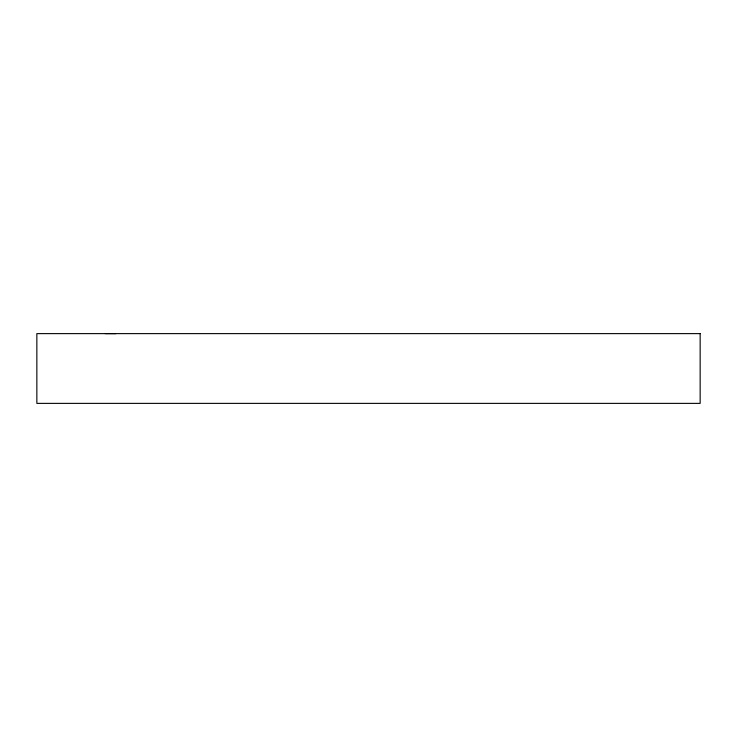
<?xml version="1.0" encoding="UTF-8"?>
<svg xmlns="http://www.w3.org/2000/svg" width="737" height="737" viewBox="0 0 737 737"><rect width="100%" height="100%" fill="white"/><g stroke="black" fill="none" stroke-linecap="round" stroke-linejoin="round"><path stroke-width="1.11" d="M105.29 333.621L115.82 333.631M700.15 333.621L36.85 333.621L36.85 403.379L700.15 403.379L700.15 333.621"/></g></svg>
